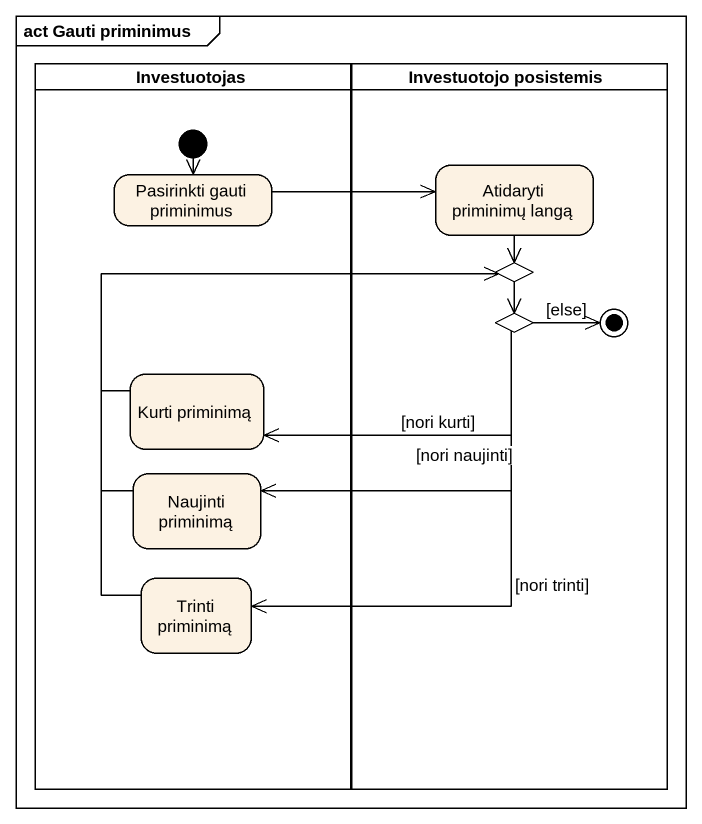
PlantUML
@startuml
mainframe act Gauti priminimus
hide empty description
state Investuotojas <<partition>> {
  state "Pasirinkti gauti priminimus" as Pasirinkti_gauti_priminimus
  state "Kurti priminimą" as Kurti_priminimą
  state "Naujinti priminimą" as Naujinti_priminimą
  state "Trinti priminimą" as Trinti_priminimą
  [*] --> Pasirinkti_gauti_priminimus
}
state "Investuotojo posistemis" as Investuotojo_posistemis <<partition>> {
  state "Atidaryti priminimų langą" as Atidaryti_priminimų_langą
  state choice1 <<choice>>
  state choice2 <<choice>>
  choice2 -right-> [*] : [else]
}
Pasirinkti_gauti_priminimus -right-> Atidaryti_priminimų_langą
Atidaryti_priminimų_langą --> choice1
choice1 --> choice2
Kurti_priminimą -right-> choice1
choice2 -left-> Kurti_priminimą : [nori kurti]
choice2 -left-> Naujinti_priminimą : [nori naujinti]
choice2 --> Trinti_priminimą : [nori trinti]
Naujinti_priminimą -up-> choice1
Trinti_priminimą -up-> choice1
@enduml
